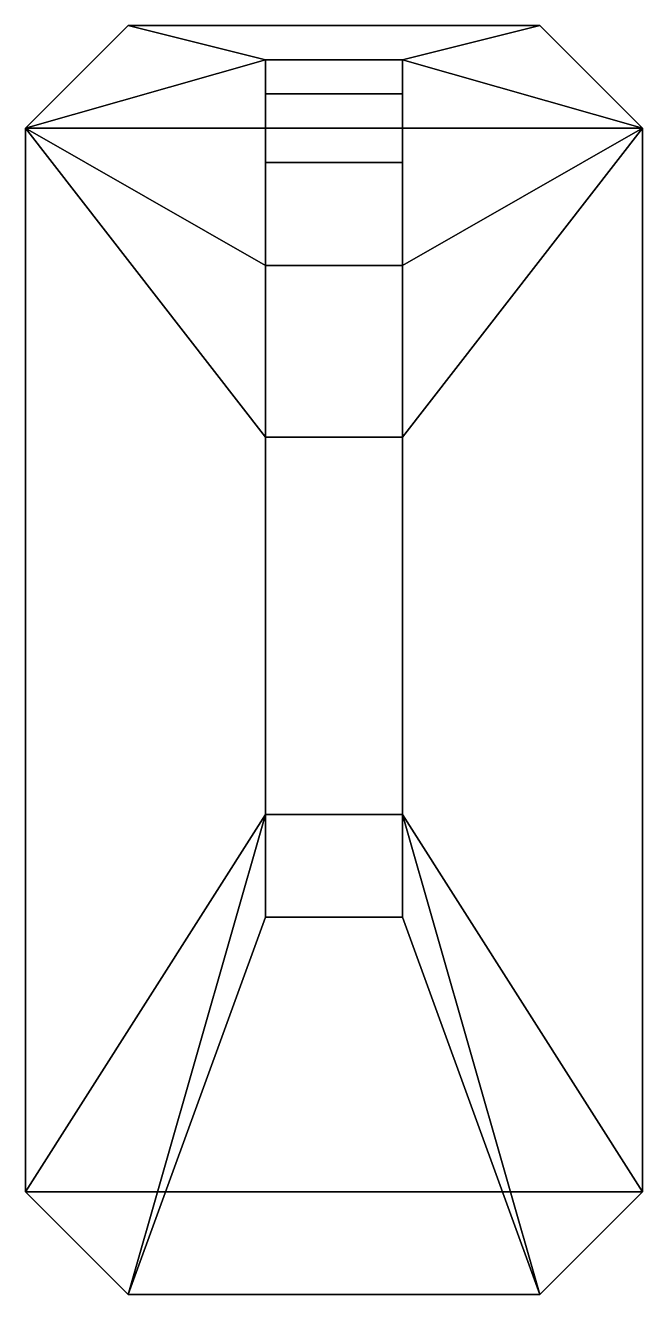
# Model space of a CAD drawing. Extents: x -1 to 0.96, y -0.77 to 3.85.
# Drawn here: x -0.96 to -0.78, y -0.77 to -0.4 of the extents above.
import ezdxf

# ---------------------------------------------------------------- set-up
doc = ezdxf.new("R2010")
doc.units = 0
doc.layers.add('CANS', color=3, linetype='CONTINUOUS')

msp = doc.modelspace()

# ---------------------------------------------------------------- linework, layer by layer
at = {"layer": 'CANS'}
for points in [[(-0.93, -0.4, 1.07), (-0.96, -0.43, 1.07), (-0.96, -0.43, 1.44), (-0.93, -0.4, 1.44)], [(-0.81, -0.4, 1.07), (-0.78, -0.43, 1.07), (-0.96, -0.43, 1.07), (-0.93, -0.4, 1.07)], [(-0.89, -0.41, 1.51), (-0.93, -0.4, 1.44), (-0.96, -0.43, 1.44), (-0.89, -0.41, 1.51)], [(-0.81, -0.4, 1.44), (-0.81, -0.4, 1.07), (-0.93, -0.4, 1.07), (-0.93, -0.4, 1.44)], [(-0.85, -0.41, 1.51), (-0.81, -0.4, 1.44), (-0.93, -0.4, 1.44), (-0.89, -0.41, 1.51)], [(-0.85, -0.41, 1.51), (-0.78, -0.43, 1.44), (-0.81, -0.4, 1.44), (-0.85, -0.41, 1.51)], [(-0.78, -0.43, 1.44), (-0.78, -0.43, 1.07), (-0.81, -0.4, 1.07), (-0.81, -0.4, 1.44)], [(-0.89, -0.47, 1.52), (-0.89, -0.41, 1.51), (-0.96, -0.43, 1.44), (-0.89, -0.47, 1.52)], [(-0.89, -0.41, 1.51), (-0.89, -0.47, 1.52), (-0.89, -0.44, 1.55), (-0.89, -0.42, 1.54)], [(-0.85, -0.42, 1.54), (-0.85, -0.41, 1.51), (-0.89, -0.41, 1.51), (-0.89, -0.42, 1.54)], [(-0.85, -0.44, 1.55), (-0.85, -0.47, 1.52), (-0.85, -0.41, 1.51), (-0.85, -0.42, 1.54)], [(-0.85, -0.47, 1.52), (-0.78, -0.43, 1.44), (-0.85, -0.41, 1.51), (-0.85, -0.47, 1.52)], [(-0.89, -0.42, 1.54), (-0.89, -0.44, 1.55), (-0.85, -0.44, 1.55), (-0.85, -0.42, 1.54)], [(-0.96, -0.43, 1.07), (-0.96, -0.74, 1.07), (-0.96, -0.74, 1.44), (-0.96, -0.43, 1.44)], [(-0.78, -0.43, 1.07), (-0.78, -0.74, 1.07), (-0.96, -0.74, 1.07), (-0.96, -0.43, 1.07)], [(-0.96, -0.43, 1.44), (-0.96, -0.43, 1.44), (-0.89, -0.52, 1.47), (-0.89, -0.47, 1.52)], [(-0.96, -0.43, 1.44), (-0.96, -0.74, 1.44), (-0.89, -0.63, 1.47), (-0.89, -0.52, 1.47)], [(-0.85, -0.47, 1.52), (-0.85, -0.52, 1.47), (-0.78, -0.43, 1.44)], [(-0.85, -0.63, 1.47), (-0.78, -0.74, 1.44), (-0.78, -0.43, 1.44), (-0.85, -0.52, 1.47)], [(-0.78, -0.74, 1.44), (-0.78, -0.74, 1.07), (-0.78, -0.43, 1.07), (-0.78, -0.43, 1.44)], [(-0.89, -0.47, 1.52), (-0.89, -0.63, 1.52), (-0.89, -0.63, 1.55), (-0.89, -0.44, 1.55)], [(-0.89, -0.44, 1.55), (-0.89, -0.63, 1.55), (-0.85, -0.63, 1.55), (-0.85, -0.44, 1.55)], [(-0.85, -0.63, 1.55), (-0.85, -0.63, 1.52), (-0.85, -0.47, 1.52), (-0.85, -0.44, 1.55)], [(-0.85, -0.47, 1.52), (-0.85, -0.63, 1.52), (-0.89, -0.63, 1.52), (-0.89, -0.47, 1.52)], [(-0.89, -0.47, 1.52), (-0.89, -0.52, 1.47), (-0.85, -0.52, 1.47), (-0.85, -0.47, 1.52)], [(-0.89, -0.52, 1.47), (-0.89, -0.63, 1.47), (-0.85, -0.63, 1.47), (-0.85, -0.52, 1.47)], [(-0.89, -0.63, 1.47), (-0.96, -0.74, 1.44), (-0.93, -0.77, 1.44), (-0.89, -0.63, 1.47)], [(-0.89, -0.66, 1.49), (-0.89, -0.63, 1.47), (-0.93, -0.77, 1.44), (-0.89, -0.66, 1.49)], [(-0.89, -0.63, 1.55), (-0.89, -0.66, 1.53), (-0.85, -0.66, 1.53), (-0.85, -0.63, 1.55)], [(-0.89, -0.63, 1.52), (-0.89, -0.63, 1.52), (-0.89, -0.66, 1.53), (-0.89, -0.63, 1.55)], [(-0.89, -0.63, 1.52), (-0.89, -0.63, 1.47), (-0.89, -0.66, 1.49), (-0.89, -0.66, 1.53)], [(-0.85, -0.63, 1.52), (-0.85, -0.63, 1.47), (-0.89, -0.63, 1.47), (-0.89, -0.63, 1.52)], [(-0.85, -0.66, 1.53), (-0.85, -0.63, 1.52), (-0.85, -0.63, 1.52), (-0.85, -0.63, 1.55)], [(-0.85, -0.66, 1.49), (-0.85, -0.63, 1.47), (-0.85, -0.63, 1.52), (-0.85, -0.66, 1.53)], [(-0.81, -0.77, 1.44), (-0.78, -0.74, 1.44), (-0.85, -0.63, 1.47)], [(-0.81, -0.77, 1.44), (-0.85, -0.63, 1.47), (-0.85, -0.66, 1.49)], [(-0.89, -0.66, 1.49), (-0.93, -0.77, 1.44), (-0.81, -0.77, 1.44), (-0.85, -0.66, 1.49)], [(-0.89, -0.66, 1.53), (-0.89, -0.66, 1.49), (-0.85, -0.66, 1.49), (-0.85, -0.66, 1.53)], [(-0.96, -0.74, 1.44), (-0.96, -0.74, 1.07), (-0.93, -0.77, 1.07), (-0.93, -0.77, 1.44)], [(-0.93, -0.77, 1.07), (-0.96, -0.74, 1.07), (-0.78, -0.74, 1.07), (-0.81, -0.77, 1.07)], [(-0.81, -0.77, 1.07), (-0.78, -0.74, 1.07), (-0.78, -0.74, 1.44), (-0.81, -0.77, 1.44)], [(-0.93, -0.77, 1.44), (-0.93, -0.77, 1.07), (-0.81, -0.77, 1.07), (-0.81, -0.77, 1.44)]]:
    msp.add_3dface(points, dxfattribs=at)

doc.saveas('drawing.dxf')
